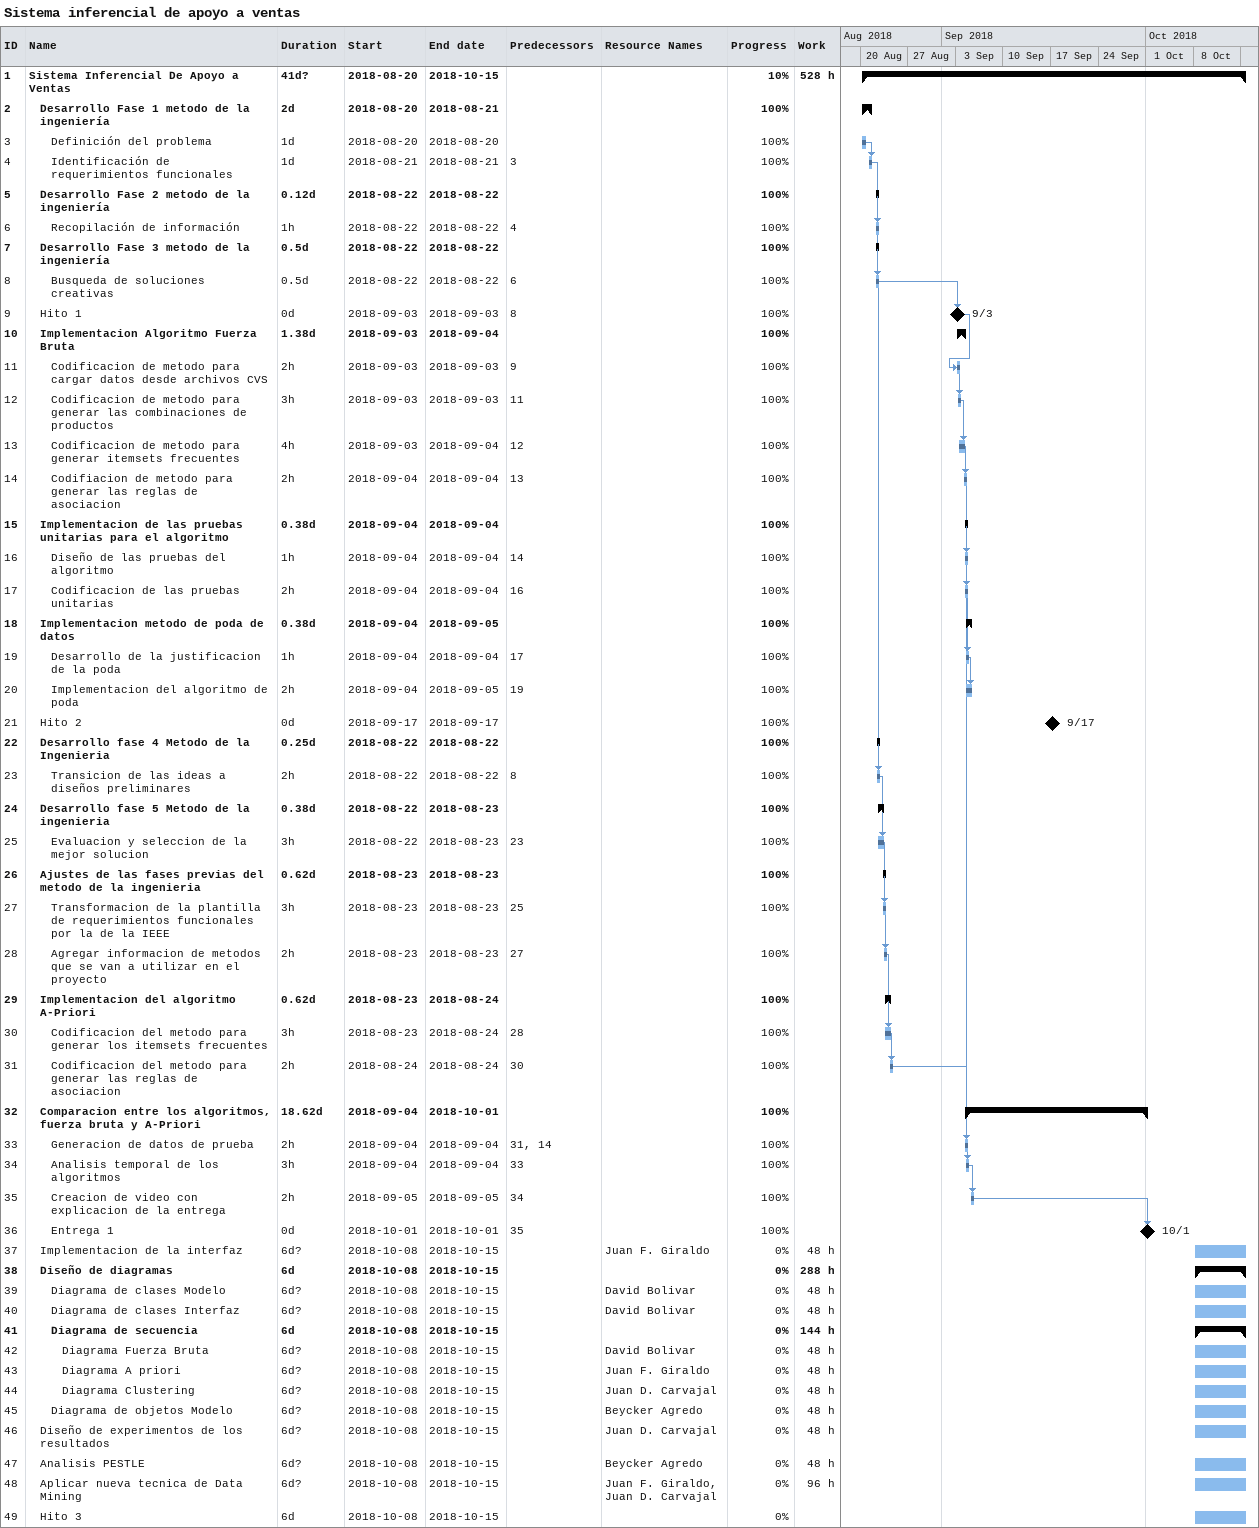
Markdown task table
Sistema inferencial de apoyo a ventas

| ID | Level | Task | Duration | Start | Finish | Predecessors | Resources | % complete | Work (h) |
|---|---|---|---|---|---|---|---|---|---|
| 1 | 1 | **Sistema Inferencial De Apoyo a Ventas** | 41d? | 2018-08-20 | 2018-10-15 |  |  | 10 | 528 |
| 2 | 2 | **Desarrollo Fase 1 metodo de la ingeniería** | 2d | 2018-08-20 | 2018-08-21 |  |  | 100 |  |
| 3 | 3 | Definición del problema | 1d | 2018-08-20 | 2018-08-20 |  |  | 100 |  |
| 4 | 3 | Identificación de requerimientos funcionales | 1d | 2018-08-21 | 2018-08-21 | 3 |  | 100 |  |
| 5 | 2 | **Desarrollo Fase 2 metodo de la ingeniería** | 0.12d | 2018-08-22 | 2018-08-22 |  |  | 100 |  |
| 6 | 3 | Recopilación de información | 1h | 2018-08-22 | 2018-08-22 | 4 |  | 100 |  |
| 7 | 2 | **Desarrollo Fase 3 metodo de la ingeniería** | 0.5d | 2018-08-22 | 2018-08-22 |  |  | 100 |  |
| 8 | 3 | Busqueda de soluciones creativas | 0.5d | 2018-08-22 | 2018-08-22 | 6 |  | 100 |  |
| 9 | 2 | Hito 1 | 0d | 2018-09-03 | 2018-09-03 | 8 |  | 100 |  |
| 10 | 2 | **Implementacion Algoritmo Fuerza Bruta** | 1.38d | 2018-09-03 | 2018-09-04 |  |  | 100 |  |
| 11 | 3 | Codificacion de metodo para cargar datos desde archivos CVS | 2h | 2018-09-03 | 2018-09-03 | 9 |  | 100 |  |
| 12 | 3 | Codificacion de metodo para generar las combinaciones de productos | 3h | 2018-09-03 | 2018-09-03 | 11 |  | 100 |  |
| 13 | 3 | Codificacion de metodo para generar itemsets frecuentes | 4h | 2018-09-03 | 2018-09-04 | 12 |  | 100 |  |
| 14 | 3 | Codifiacion de metodo para generar las reglas de asociacion | 2h | 2018-09-04 | 2018-09-04 | 13 |  | 100 |  |
| 15 | 2 | **Implementacion de las pruebas unitarias para el algoritmo** | 0.38d | 2018-09-04 | 2018-09-04 |  |  | 100 |  |
| 16 | 3 | Diseño de las pruebas del algoritmo | 1h | 2018-09-04 | 2018-09-04 | 14 |  | 100 |  |
| 17 | 3 | Codificacion de las pruebas unitarias | 2h | 2018-09-04 | 2018-09-04 | 16 |  | 100 |  |
| 18 | 2 | **Implementacion metodo de poda de datos** | 0.38d | 2018-09-04 | 2018-09-05 |  |  | 100 |  |
| 19 | 3 | Desarrollo de la justificacion de la poda | 1h | 2018-09-04 | 2018-09-04 | 17 |  | 100 |  |
| 20 | 3 | Implementacion del algoritmo de poda | 2h | 2018-09-04 | 2018-09-05 | 19 |  | 100 |  |
| 21 | 2 | Hito 2 | 0d | 2018-09-17 | 2018-09-17 |  |  | 100 |  |
| 22 | 2 | **Desarrollo fase 4 Metodo de la Ingenieria** | 0.25d | 2018-08-22 | 2018-08-22 |  |  | 100 |  |
| 23 | 3 | Transicion de las ideas a diseños preliminares | 2h | 2018-08-22 | 2018-08-22 | 8 |  | 100 |  |
| 24 | 2 | **Desarrollo fase 5 Metodo de la ingenieria** | 0.38d | 2018-08-22 | 2018-08-23 |  |  | 100 |  |
| 25 | 3 | Evaluacion y seleccion de la mejor solucion | 3h | 2018-08-22 | 2018-08-23 | 23 |  | 100 |  |
| 26 | 2 | **Ajustes de las fases previas del metodo de la ingenieria** | 0.62d | 2018-08-23 | 2018-08-23 |  |  | 100 |  |
| 27 | 3 | Transformacion de la plantilla de requerimientos funcionales por la de la IEEE | 3h | 2018-08-23 | 2018-08-23 | 25 |  | 100 |  |
| 28 | 3 | Agregar informacion de metodos que se van a utilizar en el proyecto | 2h | 2018-08-23 | 2018-08-23 | 27 |  | 100 |  |
| 29 | 2 | **Implementacion del algoritmo A-Priori** | 0.62d | 2018-08-23 | 2018-08-24 |  |  | 100 |  |
| 30 | 3 | Codificacion del metodo para generar los itemsets frecuentes | 3h | 2018-08-23 | 2018-08-24 | 28 |  | 100 |  |
| 31 | 3 | Codificacion del metodo para generar las reglas de asociacion | 2h | 2018-08-24 | 2018-08-24 | 30 |  | 100 |  |
| 32 | 2 | **Comparacion entre los algoritmos, fuerza bruta y A-Priori** | 18.62d | 2018-09-04 | 2018-10-01 |  |  | 100 |  |
| 33 | 3 | Generacion de datos de prueba | 2h | 2018-09-04 | 2018-09-04 | 31, 14 |  | 100 |  |
| 34 | 3 | Analisis temporal de los algoritmos | 3h | 2018-09-04 | 2018-09-04 | 33 |  | 100 |  |
| 35 | 3 | Creacion de video con explicacion de la entrega | 2h | 2018-09-05 | 2018-09-05 | 34 |  | 100 |  |
| 36 | 3 | Entrega 1 | 0d | 2018-10-01 | 2018-10-01 | 35 |  | 100 |  |
| 37 | 2 | Implementacion de la interfaz | 6d? | 2018-10-08 | 2018-10-15 |  | Juan F. Giraldo | 0 | 48 |
| 38 | 2 | **Diseño de diagramas** | 6d | 2018-10-08 | 2018-10-15 |  |  | 0 | 288 |
| 39 | 3 | Diagrama de clases Modelo | 6d? | 2018-10-08 | 2018-10-15 |  | David Bolivar | 0 | 48 |
| 40 | 3 | Diagrama de clases Interfaz | 6d? | 2018-10-08 | 2018-10-15 |  | David Bolivar | 0 | 48 |
| 41 | 3 | **Diagrama de secuencia** | 6d | 2018-10-08 | 2018-10-15 |  |  | 0 | 144 |
| 42 | 4 | Diagrama Fuerza Bruta | 6d? | 2018-10-08 | 2018-10-15 |  | David Bolivar | 0 | 48 |
| 43 | 4 | Diagrama A priori | 6d? | 2018-10-08 | 2018-10-15 |  | Juan F. Giraldo | 0 | 48 |
| 44 | 4 | Diagrama Clustering | 6d? | 2018-10-08 | 2018-10-15 |  | Juan D. Carvajal | 0 | 48 |
| 45 | 3 | Diagrama de objetos Modelo | 6d? | 2018-10-08 | 2018-10-15 |  | Beycker Agredo | 0 | 48 |
| 46 | 2 | Diseño de experimentos de los resultados | 6d? | 2018-10-08 | 2018-10-15 |  | Juan D. Carvajal | 0 | 48 |
| 47 | 2 | Analisis PESTLE | 6d? | 2018-10-08 | 2018-10-15 |  | Beycker Agredo | 0 | 48 |
| 48 | 2 | Aplicar nueva tecnica de Data Mining | 6d? | 2018-10-08 | 2018-10-15 |  | Juan F. Giraldo, Juan D. Carvajal | 0 | 96 |
| 49 | 2 | Hito 3 | 6d | 2018-10-08 | 2018-10-15 |  |  | 0 |  |
